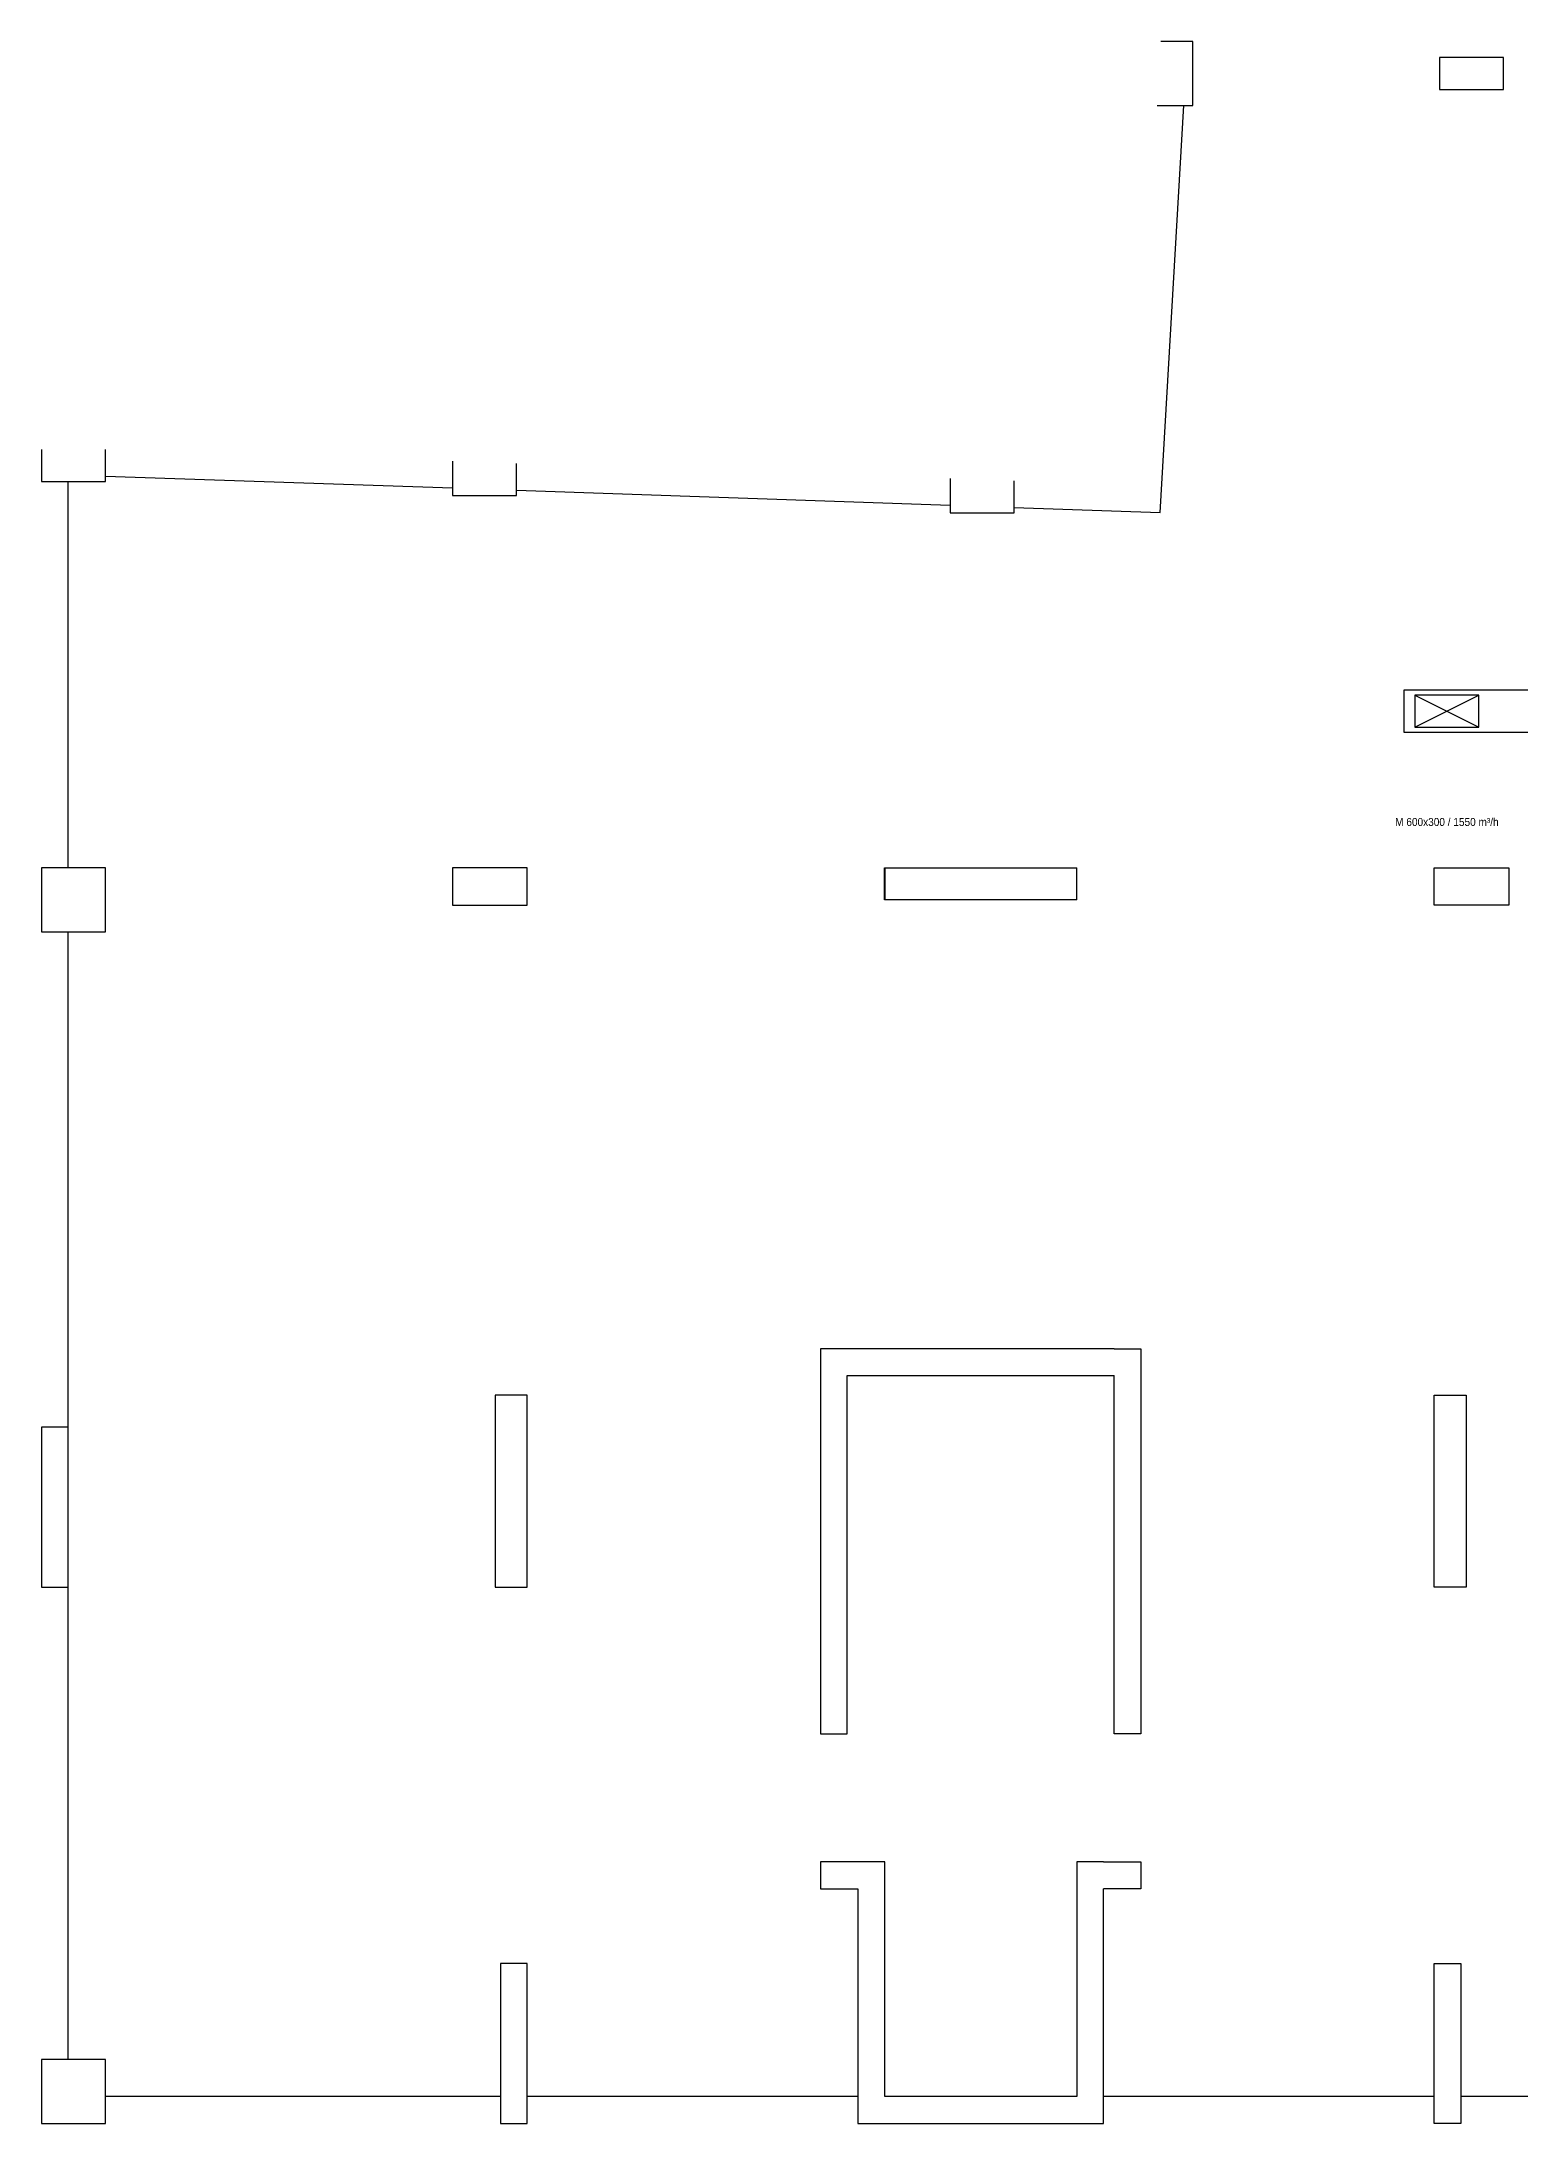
# Model space of a CAD drawing. Header units: centimetres. Extents: x 247949 to 357871, y -501485 to -497749.
# Drawn here: x 350583 to 351969, y -500254 to -498302 of the extents above; entities that cross this region are included whole.
import ezdxf
from ezdxf.enums import TextEntityAlignment as Align

# ---------------------------------------------------------------- set-up
doc = ezdxf.new("R2010")
doc.units = ezdxf.units.CM
for name, color, linetype in [('MIM-KOLON-REFERANS', 8, 'Continuous'), ('MTY-DUMAN-EGZOZ-CAP', 1, 'Continuous'), ('MTY-DUMAN-EGZOZ-KANALI', 1, 'Continuous'), ('MTY-DUMAN-MENFEZ', 1, 'Continuous')]:
    doc.layers.add(name, color=color, linetype=linetype)
doc.styles.add('ROTAS-ARIAL', font='arial.ttf')

msp = doc.modelspace()

# ---------------------------------------------------------------- linework, layer by layer
at = {"layer": 'MIM-KOLON-REFERANS'}
for points in [[(351628.4, -498362.3), (351662, -498362.3), (351662, -498302.3), (351632, -498302.3)], [(351953.1, -498317.3), (351893.1, -498317.3), (351893.1, -498347.3), (351953.1, -498347.3), (351953.1, -498317.3)], [(351494.5, -498739), (351631.2, -498743.7), (351653.5, -498362.3)], [(350583.2, -498684.5), (350583.2, -498714.5), (350643.2, -498714.5), (350643.2, -498684.5)], [(350968.1, -498695.7), (350968.1, -498727.8), (351028.1, -498727.8), (351028.1, -498697.8)], [(350608.2, -499076.7), (350608.2, -498714.5)], [(350643.2, -498709.5), (350968.1, -498720.7)], [(351028.1, -498722.8), (351434.5, -498736.9)], [(351434.5, -498711.9), (351434.5, -498744), (351494.5, -498744), (351494.5, -498714)], [(350583.2, -499076.7), (350583.2, -499136.7), (350643.2, -499136.7), (350643.2, -499076.7), (350583.2, -499076.7)], [(351038.1, -499111.7), (351038.1, -499076.7), (350968.1, -499076.7), (350968.1, -499111.7), (351038.1, -499111.7)], [(351553.2, -499106.7), (351373, -499106.7), (351373, -499076.7), (351553.2, -499076.7)], [(351373.2, -499076.7), (351373.2, -499106.7)], [(351553, -499076.7), (351553, -499106.7)], [(351553.2, -499106.7), (351553.2, -499076.7)], [(351888.1, -499111.7), (351888.1, -499076.7), (351958.1, -499076.7), (351958.1, -499111.7), (351888.1, -499111.7)], [(350608.2, -500193.6), (350608.2, -499136.7)], [(351588.1, -499527.6), (351338.1, -499527.6), (351338.1, -499527.6), (351313.1, -499527.6), (351313.1, -499888.6), (351338.1, -499888.6), (351338.1, -499552.6), (351588.1, -499552.6)], [(351588.1, -499527.6), (351613.1, -499527.6), (351613.1, -499888.6), (351588.1, -499888.6), (351588.1, -499552.6)], [(351008.1, -499751.1), (351038.1, -499751.1), (351038.1, -499571.1), (351008.1, -499571.1), (351008.1, -499751.1)], [(351918.1, -499751.1), (351888.1, -499751.1), (351888.1, -499571.1), (351918.1, -499571.1), (351918.1, -499751.1)], [(350583.2, -499751.1), (350608.2, -499751.1), (350608.2, -499601.1), (350583.2, -499601.1), (350583.2, -499751.1)], [(351348, -500008.6), (351313.1, -500008.6), (351313.1, -500033.6), (351348, -500033.6)], [(351578.2, -500008.6), (351553.1, -500008.6), (351553.1, -500228.4), (351373.2, -500228.4), (351373.2, -500008.6), (351348, -500008.6)], [(351578.2, -500008.6), (351553.1, -500008.6), (351553.1, -500228.4), (351373.2, -500228.4), (351373.2, -500008.6), (351348, -500008.6)], [(351578.2, -500008.6), (351613.1, -500008.6), (351613.1, -500033.6), (351578.2, -500033.6)], [(351578.2, -500008.6), (351613.1, -500008.6), (351613.1, -500033.6), (351578.2, -500033.6)], [(351348, -500033.6), (351348, -500228.4), (351348, -500228.4), (351348, -500253.6), (351578.2, -500253.6), (351578.2, -500228.4), (351578.2, -500228.4), (351578.2, -500033.6)], [(351348, -500033.6), (351348, -500228.4), (351348, -500228.4), (351348, -500253.6), (351578.2, -500253.6), (351578.2, -500228.4), (351578.2, -500228.4), (351578.2, -500033.6)], [(351013.1, -500103.6), (351013.1, -500253.6), (351038.1, -500253.6), (351038.1, -500103.6), (351013.1, -500103.6)], [(351913.1, -500103.6), (351913.1, -500253.6), (351888.1, -500253.6), (351888.1, -500103.6), (351913.1, -500103.6)], [(350583.2, -500193.6), (350583.2, -500253.6), (350643.2, -500253.6), (350643.2, -500193.6), (350583.2, -500193.6)], [(351013.1, -500228.5), (350643.2, -500228.5)], [(351348, -500228.5), (351038.1, -500228.5)], [(351888.1, -500228.5), (351578.2, -500228.5)], [(352283, -500228.5), (351913.1, -500228.5)]]:
    msp.add_lwpolyline(points, dxfattribs=at)
at = {"layer": 'MTY-DUMAN-EGZOZ-KANALI'}
msp.add_lwpolyline([(352150, -498950), (351900, -498950), (351860, -498950), (351860, -498910), (351860, -498910), (351900, -498910), (352150, -498910)], dxfattribs=at)
at = {"layer": 'MTY-DUMAN-MENFEZ'}
for p, q in [((351870, -498945), (351930, -498915)), ((351870, -498915), (351930, -498945))]:
    msp.add_line(p, q, dxfattribs=at)
msp.add_lwpolyline([(351870, -498945), (351930, -498945), (351930, -498915), (351870, -498915)], close=True, dxfattribs=at)

# ---------------------------------------------------------------- texts
at = {"layer": 'MTY-DUMAN-EGZOZ-CAP', "style": 'ROTAS-ARIAL', "width": 0.9}
msp.add_text('M 600x300 / 1550 m³/h', height=7.5, dxfattribs=at).set_placement((351900, -499030), align=Align.TOP_CENTER)

doc.saveas('drawing.dxf')
